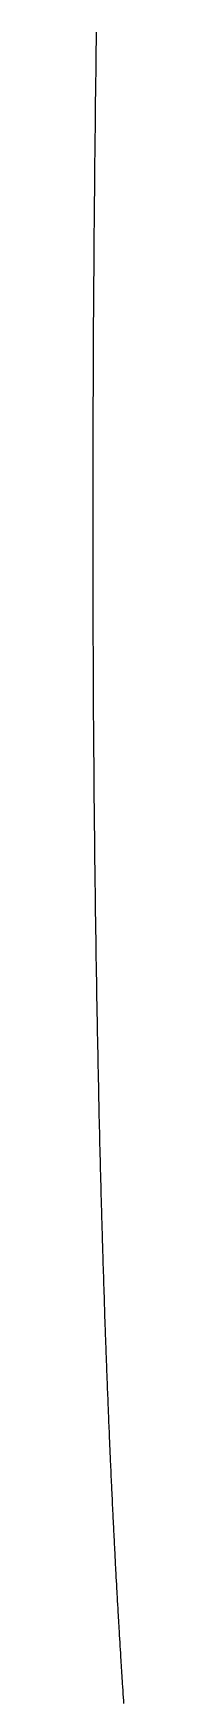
# Model space of a CAD drawing. Header units: millimetres. Extents: x 88 to 97873, y 32 to 55088.
# Drawn here: x 47980.07 to 47980.3, y 5170.74 to 5183.41 of the extents above; entities that cross this region are included whole.
import ezdxf

# ---------------------------------------------------------------- set-up
doc = ezdxf.new("R2010")
doc.units = ezdxf.units.MM
doc.header["$LTSCALE"] = 0.3

msp = doc.modelspace()

# ---------------------------------------------------------------- linework, layer by layer
for p, q in [((47980.092, 5183.311), (47980.093, 5183.329)), ((47980.093, 5183.385), (47980.094, 5183.403)), ((47980.093, 5183.366), (47980.093, 5183.385)), ((47980.093, 5183.348), (47980.093, 5183.366)), ((47980.093, 5183.329), (47980.093, 5183.348)), ((47980.094, 5183.403), (47980.094, 5183.422)), ((47980.091, 5183.237), (47980.092, 5183.255)), ((47980.091, 5183.218), (47980.091, 5183.237)), ((47980.091, 5183.2), (47980.091, 5183.218)), ((47980.091, 5183.181), (47980.091, 5183.2)), ((47980.092, 5183.292), (47980.092, 5183.311)), ((47980.092, 5183.274), (47980.092, 5183.292)), ((47980.092, 5183.255), (47980.092, 5183.274)), ((47980.089, 5183.07), (47980.09, 5183.089)), ((47980.089, 5183.052), (47980.089, 5183.07)), ((47980.09, 5183.163), (47980.091, 5183.181)), ((47980.09, 5183.144), (47980.09, 5183.163)), ((47980.09, 5183.126), (47980.09, 5183.144)), ((47980.09, 5183.107), (47980.09, 5183.126)), ((47980.09, 5183.089), (47980.09, 5183.107)), ((47980.087, 5182.923), (47980.088, 5182.941)), ((47980.088, 5182.997), (47980.089, 5183.015)), ((47980.088, 5182.978), (47980.088, 5182.997)), ((47980.088, 5182.96), (47980.088, 5182.978)), ((47980.088, 5182.941), (47980.088, 5182.96)), ((47980.089, 5183.034), (47980.089, 5183.052)), ((47980.089, 5183.015), (47980.089, 5183.034)), ((47980.086, 5182.83), (47980.087, 5182.849)), ((47980.086, 5182.812), (47980.086, 5182.83)), ((47980.086, 5182.793), (47980.086, 5182.812)), ((47980.087, 5182.904), (47980.087, 5182.923)), ((47980.087, 5182.886), (47980.087, 5182.904)), ((47980.087, 5182.867), (47980.087, 5182.886)), ((47980.087, 5182.849), (47980.087, 5182.867)), ((47980.085, 5182.738), (47980.086, 5182.757)), ((47980.085, 5182.72), (47980.085, 5182.738)), ((47980.085, 5182.701), (47980.085, 5182.72)), ((47980.085, 5182.683), (47980.085, 5182.701)), ((47980.085, 5182.664), (47980.085, 5182.683)), ((47980.086, 5182.775), (47980.086, 5182.793)), ((47980.086, 5182.757), (47980.086, 5182.775)), ((47980.083, 5182.554), (47980.084, 5182.572)), ((47980.084, 5182.646), (47980.085, 5182.664)), ((47980.084, 5182.627), (47980.084, 5182.646)), ((47980.084, 5182.609), (47980.084, 5182.627)), ((47980.084, 5182.59), (47980.084, 5182.609)), ((47980.084, 5182.572), (47980.084, 5182.59)), ((47980.082, 5182.461), (47980.083, 5182.48)), ((47980.082, 5182.443), (47980.082, 5182.461)), ((47980.082, 5182.424), (47980.082, 5182.443)), ((47980.083, 5182.535), (47980.083, 5182.554)), ((47980.083, 5182.517), (47980.083, 5182.535)), ((47980.083, 5182.498), (47980.083, 5182.517)), ((47980.083, 5182.48), (47980.083, 5182.498)), ((47980.081, 5182.369), (47980.082, 5182.388)), ((47980.081, 5182.351), (47980.081, 5182.369)), ((47980.081, 5182.332), (47980.081, 5182.351)), ((47980.081, 5182.314), (47980.081, 5182.332)), ((47980.081, 5182.295), (47980.081, 5182.314)), ((47980.082, 5182.406), (47980.082, 5182.424)), ((47980.082, 5182.388), (47980.082, 5182.406)), ((47980.079, 5182.167), (47980.08, 5182.185)), ((47980.08, 5182.259), (47980.081, 5182.277)), ((47980.08, 5182.24), (47980.08, 5182.259)), ((47980.08, 5182.222), (47980.08, 5182.24)), ((47980.08, 5182.203), (47980.08, 5182.222)), ((47980.08, 5182.185), (47980.08, 5182.203)), ((47980.081, 5182.277), (47980.081, 5182.295)), ((47980.078, 5182.056), (47980.079, 5182.074)), ((47980.078, 5182.038), (47980.078, 5182.056)), ((47980.079, 5182.148), (47980.079, 5182.167)), ((47980.079, 5182.13), (47980.079, 5182.148)), ((47980.079, 5182.111), (47980.079, 5182.13)), ((47980.079, 5182.093), (47980.079, 5182.111)), ((47980.079, 5182.074), (47980.079, 5182.093)), ((47980.077, 5181.927), (47980.078, 5181.946)), ((47980.077, 5181.909), (47980.077, 5181.927)), ((47980.078, 5182.019), (47980.078, 5182.038)), ((47980.078, 5182.001), (47980.078, 5182.019)), ((47980.078, 5181.982), (47980.078, 5182.001)), ((47980.078, 5181.964), (47980.078, 5181.982)), ((47980.078, 5181.946), (47980.078, 5181.964)), ((47980.076, 5181.817), (47980.077, 5181.835)), ((47980.076, 5181.799), (47980.076, 5181.817)), ((47980.076, 5181.78), (47980.076, 5181.799)), ((47980.077, 5181.89), (47980.077, 5181.909)), ((47980.077, 5181.872), (47980.077, 5181.89)), ((47980.077, 5181.854), (47980.077, 5181.872)), ((47980.077, 5181.835), (47980.077, 5181.854)), ((47980.075, 5181.688), (47980.076, 5181.707)), ((47980.075, 5181.67), (47980.075, 5181.688)), ((47980.075, 5181.652), (47980.075, 5181.67)), ((47980.076, 5181.762), (47980.076, 5181.78)), ((47980.076, 5181.743), (47980.076, 5181.762)), ((47980.076, 5181.725), (47980.076, 5181.743)), ((47980.076, 5181.707), (47980.076, 5181.725)), ((47980.074, 5181.56), (47980.075, 5181.578)), ((47980.074, 5181.542), (47980.074, 5181.56)), ((47980.074, 5181.523), (47980.074, 5181.542)), ((47980.075, 5181.633), (47980.075, 5181.652)), ((47980.075, 5181.615), (47980.075, 5181.633)), ((47980.075, 5181.597), (47980.075, 5181.615)), ((47980.075, 5181.578), (47980.075, 5181.597)), ((47980.073, 5181.413), (47980.074, 5181.431)), ((47980.074, 5181.505), (47980.074, 5181.523)), ((47980.074, 5181.486), (47980.074, 5181.505)), ((47980.074, 5181.468), (47980.074, 5181.486)), ((47980.074, 5181.45), (47980.074, 5181.468)), ((47980.074, 5181.431), (47980.074, 5181.45)), ((47980.073, 5181.395), (47980.073, 5181.413)), ((47980.073, 5181.376), (47980.073, 5181.395)), ((47980.073, 5181.358), (47980.073, 5181.376)), ((47980.073, 5181.34), (47980.073, 5181.358)), ((47980.073, 5181.322), (47980.073, 5181.34)), ((47980.073, 5181.303), (47980.073, 5181.322)), ((47980.073, 5181.285), (47980.073, 5181.303)), ((47980.072, 5181.248), (47980.073, 5181.267)), ((47980.072, 5181.23), (47980.072, 5181.248)), ((47980.072, 5181.212), (47980.072, 5181.23)), ((47980.072, 5181.193), (47980.072, 5181.212)), ((47980.072, 5181.175), (47980.072, 5181.193)), ((47980.072, 5181.157), (47980.072, 5181.175)), ((47980.073, 5181.267), (47980.073, 5181.285)), ((47980.071, 5181.065), (47980.072, 5181.084)), ((47980.071, 5181.047), (47980.071, 5181.065)), ((47980.071, 5181.029), (47980.071, 5181.047)), ((47980.072, 5181.138), (47980.072, 5181.157)), ((47980.072, 5181.12), (47980.072, 5181.138)), ((47980.072, 5181.102), (47980.072, 5181.12)), ((47980.072, 5181.084), (47980.072, 5181.102)), ((47980.071, 5181.011), (47980.071, 5181.029)), ((47980.071, 5180.992), (47980.071, 5181.011)), ((47980.071, 5180.974), (47980.071, 5180.992)), ((47980.071, 5180.956), (47980.071, 5180.974)), ((47980.071, 5180.937), (47980.071, 5180.956)), ((47980.071, 5180.919), (47980.071, 5180.937)), ((47980.071, 5180.901), (47980.071, 5180.919)), ((47980.07, 5180.883), (47980.071, 5180.901)), ((47980.07, 5180.864), (47980.07, 5180.883)), ((47980.07, 5180.846), (47980.07, 5180.864)), ((47980.07, 5180.828), (47980.07, 5180.846)), ((47980.07, 5180.81), (47980.07, 5180.828)), ((47980.07, 5180.791), (47980.07, 5180.81)), ((47980.07, 5180.773), (47980.07, 5180.791)), ((47980.07, 5180.755), (47980.07, 5180.773)), ((47980.07, 5180.737), (47980.07, 5180.755)), ((47980.07, 5180.719), (47980.07, 5180.737)), ((47980.07, 5180.7), (47980.07, 5180.719)), ((47980.07, 5180.682), (47980.07, 5180.7)), ((47980.07, 5180.664), (47980.07, 5180.682)), ((47980.069, 5180.646), (47980.07, 5180.664)), ((47980.069, 5180.627), (47980.069, 5180.646)), ((47980.069, 5180.609), (47980.069, 5180.627)), ((47980.069, 5180.591), (47980.069, 5180.609)), ((47980.069, 5180.573), (47980.069, 5180.591)), ((47980.069, 5180.555), (47980.069, 5180.573)), ((47980.069, 5180.536), (47980.069, 5180.555)), ((47980.069, 5180.518), (47980.069, 5180.536)), ((47980.069, 5180.5), (47980.069, 5180.518)), ((47980.069, 5180.482), (47980.069, 5180.5)), ((47980.069, 5180.464), (47980.069, 5180.482)), ((47980.069, 5180.446), (47980.069, 5180.464)), ((47980.069, 5180.427), (47980.069, 5180.446)), ((47980.069, 5180.409), (47980.069, 5180.427)), ((47980.069, 5180.391), (47980.069, 5180.409)), ((47980.068, 5180.318), (47980.069, 5180.337)), ((47980.068, 5180.3), (47980.068, 5180.318)), ((47980.068, 5180.282), (47980.068, 5180.3)), ((47980.068, 5180.264), (47980.068, 5180.282)), ((47980.069, 5180.373), (47980.069, 5180.391)), ((47980.069, 5180.355), (47980.069, 5180.373)), ((47980.069, 5180.337), (47980.069, 5180.355)), ((47980.068, 5180.246), (47980.068, 5180.264)), ((47980.068, 5180.228), (47980.068, 5180.246)), ((47980.068, 5180.21), (47980.068, 5180.228)), ((47980.068, 5180.191), (47980.068, 5180.21)), ((47980.068, 5180.173), (47980.068, 5180.191)), ((47980.068, 5180.155), (47980.068, 5180.173)), ((47980.068, 5180.137), (47980.068, 5180.155)), ((47980.068, 5180.119), (47980.068, 5180.137)), ((47980.068, 5180.101), (47980.068, 5180.119)), ((47980.068, 5180.083), (47980.068, 5180.101)), ((47980.068, 5180.065), (47980.068, 5180.083)), ((47980.068, 5180.047), (47980.068, 5180.065)), ((47980.068, 5180.028), (47980.068, 5180.047)), ((47980.068, 5180.01), (47980.068, 5180.028)), ((47980.068, 5179.992), (47980.068, 5180.01)), ((47980.068, 5179.974), (47980.068, 5179.992)), ((47980.068, 5179.956), (47980.068, 5179.974)), ((47980.068, 5179.938), (47980.068, 5179.956)), ((47980.068, 5179.92), (47980.068, 5179.938)), ((47980.068, 5179.902), (47980.068, 5179.92)), ((47980.068, 5179.884), (47980.068, 5179.902)), ((47980.068, 5179.866), (47980.068, 5179.884)), ((47980.068, 5179.848), (47980.068, 5179.866)), ((47980.068, 5179.83), (47980.068, 5179.848)), ((47980.068, 5179.812), (47980.068, 5179.83)), ((47980.068, 5179.794), (47980.068, 5179.812)), ((47980.068, 5179.776), (47980.068, 5179.794)), ((47980.068, 5179.758), (47980.068, 5179.776)), ((47980.068, 5179.74), (47980.068, 5179.758)), ((47980.068, 5179.722), (47980.068, 5179.74)), ((47980.068, 5179.703), (47980.068, 5179.722)), ((47980.068, 5179.685), (47980.068, 5179.703)), ((47980.068, 5179.667), (47980.068, 5179.685)), ((47980.068, 5179.649), (47980.068, 5179.667)), ((47980.068, 5179.631), (47980.068, 5179.649)), ((47980.068, 5179.613), (47980.068, 5179.631)), ((47980.068, 5179.595), (47980.068, 5179.613)), ((47980.068, 5179.577), (47980.068, 5179.595)), ((47980.068, 5179.559), (47980.068, 5179.577)), ((47980.068, 5179.542), (47980.068, 5179.559)), ((47980.068, 5179.524), (47980.068, 5179.542)), ((47980.068, 5179.506), (47980.068, 5179.524)), ((47980.068, 5179.488), (47980.068, 5179.506)), ((47980.068, 5179.47), (47980.068, 5179.488)), ((47980.068, 5179.452), (47980.068, 5179.47)), ((47980.068, 5179.434), (47980.068, 5179.452)), ((47980.068, 5179.416), (47980.068, 5179.434)), ((47980.068, 5179.398), (47980.068, 5179.416)), ((47980.068, 5179.38), (47980.068, 5179.398)), ((47980.068, 5179.362), (47980.068, 5179.38)), ((47980.068, 5179.344), (47980.068, 5179.362)), ((47980.068, 5179.326), (47980.068, 5179.344)), ((47980.068, 5179.308), (47980.068, 5179.326)), ((47980.068, 5179.29), (47980.068, 5179.308)), ((47980.068, 5179.272), (47980.068, 5179.29)), ((47980.068, 5179.254), (47980.068, 5179.272)), ((47980.068, 5179.236), (47980.068, 5179.254)), ((47980.068, 5179.219), (47980.068, 5179.236)), ((47980.068, 5179.201), (47980.068, 5179.219)), ((47980.068, 5179.183), (47980.068, 5179.201)), ((47980.068, 5179.165), (47980.068, 5179.183)), ((47980.068, 5179.147), (47980.068, 5179.165)), ((47980.068, 5179.129), (47980.068, 5179.147)), ((47980.068, 5179.111), (47980.068, 5179.129)), ((47980.068, 5179.093), (47980.068, 5179.111)), ((47980.069, 5179.076), (47980.068, 5179.093)), ((47980.069, 5179.058), (47980.069, 5179.076)), ((47980.069, 5179.04), (47980.069, 5179.058)), ((47980.069, 5179.022), (47980.069, 5179.04)), ((47980.069, 5179.004), (47980.069, 5179.022)), ((47980.069, 5178.986), (47980.069, 5179.004)), ((47980.069, 5178.968), (47980.069, 5178.986)), ((47980.069, 5178.951), (47980.069, 5178.968)), ((47980.069, 5178.933), (47980.069, 5178.951)), ((47980.069, 5178.915), (47980.069, 5178.933)), ((47980.069, 5178.897), (47980.069, 5178.915)), ((47980.069, 5178.879), (47980.069, 5178.897)), ((47980.069, 5178.862), (47980.069, 5178.879)), ((47980.069, 5178.844), (47980.069, 5178.862)), ((47980.069, 5178.826), (47980.069, 5178.844)), ((47980.069, 5178.808), (47980.069, 5178.826)), ((47980.069, 5178.79), (47980.069, 5178.808)), ((47980.069, 5178.773), (47980.069, 5178.79)), ((47980.07, 5178.755), (47980.069, 5178.773)), ((47980.07, 5178.737), (47980.07, 5178.755)), ((47980.07, 5178.719), (47980.07, 5178.737)), ((47980.07, 5178.702), (47980.07, 5178.719)), ((47980.07, 5178.684), (47980.07, 5178.702)), ((47980.07, 5178.666), (47980.07, 5178.684)), ((47980.07, 5178.648), (47980.07, 5178.666)), ((47980.07, 5178.631), (47980.07, 5178.648)), ((47980.07, 5178.613), (47980.07, 5178.631)), ((47980.07, 5178.595), (47980.07, 5178.613)), ((47980.07, 5178.577), (47980.07, 5178.595)), ((47980.07, 5178.56), (47980.07, 5178.577)), ((47980.071, 5178.542), (47980.07, 5178.56)), ((47980.071, 5178.524), (47980.071, 5178.542)), ((47980.071, 5178.507), (47980.071, 5178.524)), ((47980.071, 5178.489), (47980.071, 5178.507)), ((47980.071, 5178.471), (47980.071, 5178.489)), ((47980.071, 5178.453), (47980.071, 5178.471)), ((47980.071, 5178.436), (47980.071, 5178.453)), ((47980.071, 5178.418), (47980.071, 5178.436)), ((47980.071, 5178.4), (47980.071, 5178.418)), ((47980.071, 5178.383), (47980.071, 5178.4)), ((47980.071, 5178.365), (47980.071, 5178.383)), ((47980.072, 5178.347), (47980.071, 5178.365)), ((47980.072, 5178.33), (47980.072, 5178.347)), ((47980.072, 5178.312), (47980.072, 5178.33)), ((47980.072, 5178.295), (47980.072, 5178.312)), ((47980.072, 5178.277), (47980.072, 5178.295)), ((47980.072, 5178.259), (47980.072, 5178.277)), ((47980.072, 5178.242), (47980.072, 5178.259)), ((47980.072, 5178.224), (47980.072, 5178.242)), ((47980.072, 5178.206), (47980.072, 5178.224)), ((47980.073, 5178.189), (47980.072, 5178.206)), ((47980.073, 5178.171), (47980.073, 5178.189)), ((47980.073, 5178.154), (47980.073, 5178.171)), ((47980.073, 5178.136), (47980.073, 5178.154)), ((47980.073, 5178.119), (47980.073, 5178.136)), ((47980.073, 5178.101), (47980.073, 5178.119)), ((47980.073, 5178.083), (47980.073, 5178.101)), ((47980.073, 5178.066), (47980.073, 5178.083)), ((47980.073, 5178.048), (47980.073, 5178.066)), ((47980.074, 5178.031), (47980.073, 5178.048)), ((47980.074, 5178.013), (47980.074, 5178.031)), ((47980.074, 5177.996), (47980.074, 5178.013)), ((47980.074, 5177.978), (47980.074, 5177.996)), ((47980.074, 5177.961), (47980.074, 5177.978)), ((47980.074, 5177.943), (47980.074, 5177.961)), ((47980.074, 5177.926), (47980.074, 5177.943)), ((47980.075, 5177.908), (47980.074, 5177.926)), ((47980.075, 5177.891), (47980.075, 5177.908)), ((47980.075, 5177.873), (47980.075, 5177.891)), ((47980.075, 5177.856), (47980.075, 5177.873)), ((47980.075, 5177.838), (47980.075, 5177.856)), ((47980.075, 5177.821), (47980.075, 5177.838)), ((47980.075, 5177.803), (47980.075, 5177.821)), ((47980.076, 5177.786), (47980.075, 5177.803)), ((47980.076, 5177.768), (47980.076, 5177.786)), ((47980.076, 5177.751), (47980.076, 5177.768)), ((47980.076, 5177.733), (47980.076, 5177.751)), ((47980.076, 5177.716), (47980.076, 5177.733)), ((47980.076, 5177.699), (47980.076, 5177.716)), ((47980.076, 5177.681), (47980.076, 5177.699)), ((47980.077, 5177.664), (47980.076, 5177.681)), ((47980.077, 5177.646), (47980.077, 5177.664)), ((47980.077, 5177.629), (47980.077, 5177.646)), ((47980.077, 5177.611), (47980.077, 5177.629)), ((47980.077, 5177.594), (47980.077, 5177.611)), ((47980.077, 5177.577), (47980.077, 5177.594)), ((47980.078, 5177.559), (47980.077, 5177.577)), ((47980.078, 5177.542), (47980.078, 5177.559)), ((47980.078, 5177.525), (47980.078, 5177.542)), ((47980.078, 5177.507), (47980.078, 5177.525)), ((47980.078, 5177.49), (47980.078, 5177.507)), ((47980.078, 5177.472), (47980.078, 5177.49)), ((47980.079, 5177.455), (47980.078, 5177.472)), ((47980.079, 5177.438), (47980.079, 5177.455)), ((47980.079, 5177.42), (47980.079, 5177.438)), ((47980.079, 5177.403), (47980.079, 5177.42)), ((47980.079, 5177.386), (47980.079, 5177.403)), ((47980.079, 5177.369), (47980.079, 5177.386)), ((47980.08, 5177.351), (47980.079, 5177.369)), ((47980.08, 5177.334), (47980.08, 5177.351)), ((47980.08, 5177.317), (47980.08, 5177.334)), ((47980.08, 5177.299), (47980.08, 5177.317)), ((47980.08, 5177.282), (47980.08, 5177.299)), ((47980.081, 5177.265), (47980.08, 5177.282)), ((47980.081, 5177.248), (47980.081, 5177.265)), ((47980.081, 5177.23), (47980.081, 5177.248)), ((47980.081, 5177.213), (47980.081, 5177.23)), ((47980.081, 5177.196), (47980.081, 5177.213)), ((47980.082, 5177.179), (47980.081, 5177.196)), ((47980.082, 5177.161), (47980.082, 5177.179)), ((47980.082, 5177.144), (47980.082, 5177.161)), ((47980.082, 5177.127), (47980.082, 5177.144)), ((47980.082, 5177.11), (47980.082, 5177.127)), ((47980.083, 5177.092), (47980.082, 5177.11)), ((47980.083, 5177.075), (47980.083, 5177.092)), ((47980.083, 5177.058), (47980.083, 5177.075)), ((47980.083, 5177.041), (47980.083, 5177.058)), ((47980.083, 5177.024), (47980.083, 5177.041)), ((47980.084, 5177.007), (47980.083, 5177.024)), ((47980.084, 5176.989), (47980.084, 5177.007)), ((47980.084, 5176.972), (47980.084, 5176.989)), ((47980.084, 5176.955), (47980.084, 5176.972)), ((47980.084, 5176.938), (47980.084, 5176.955)), ((47980.085, 5176.921), (47980.084, 5176.938)), ((47980.085, 5176.904), (47980.085, 5176.921)), ((47980.085, 5176.887), (47980.085, 5176.904)), ((47980.085, 5176.869), (47980.085, 5176.887)), ((47980.086, 5176.852), (47980.085, 5176.869)), ((47980.086, 5176.835), (47980.086, 5176.852)), ((47980.086, 5176.818), (47980.086, 5176.835)), ((47980.086, 5176.801), (47980.086, 5176.818)), ((47980.086, 5176.784), (47980.086, 5176.801)), ((47980.087, 5176.767), (47980.086, 5176.784)), ((47980.087, 5176.75), (47980.087, 5176.767)), ((47980.087, 5176.733), (47980.087, 5176.75)), ((47980.087, 5176.716), (47980.087, 5176.733)), ((47980.088, 5176.699), (47980.087, 5176.716)), ((47980.088, 5176.682), (47980.088, 5176.699)), ((47980.088, 5176.665), (47980.088, 5176.682)), ((47980.088, 5176.648), (47980.088, 5176.665)), ((47980.089, 5176.631), (47980.088, 5176.648)), ((47980.089, 5176.614), (47980.089, 5176.631)), ((47980.089, 5176.597), (47980.089, 5176.614)), ((47980.089, 5176.58), (47980.089, 5176.597)), ((47980.09, 5176.563), (47980.089, 5176.58)), ((47980.09, 5176.546), (47980.09, 5176.563)), ((47980.09, 5176.529), (47980.09, 5176.546)), ((47980.09, 5176.512), (47980.09, 5176.529)), ((47980.091, 5176.495), (47980.09, 5176.512)), ((47980.091, 5176.478), (47980.091, 5176.495)), ((47980.091, 5176.461), (47980.091, 5176.478)), ((47980.091, 5176.444), (47980.091, 5176.461)), ((47980.092, 5176.427), (47980.091, 5176.444)), ((47980.092, 5176.41), (47980.092, 5176.427)), ((47980.092, 5176.393), (47980.092, 5176.41)), ((47980.092, 5176.376), (47980.092, 5176.393)), ((47980.093, 5176.36), (47980.092, 5176.376)), ((47980.093, 5176.343), (47980.093, 5176.36)), ((47980.093, 5176.326), (47980.093, 5176.343)), ((47980.093, 5176.309), (47980.093, 5176.326)), ((47980.094, 5176.292), (47980.093, 5176.309)), ((47980.094, 5176.275), (47980.094, 5176.292)), ((47980.094, 5176.258), (47980.094, 5176.275)), ((47980.095, 5176.242), (47980.094, 5176.258)), ((47980.095, 5176.225), (47980.095, 5176.242)), ((47980.095, 5176.208), (47980.095, 5176.225)), ((47980.095, 5176.191), (47980.095, 5176.208)), ((47980.096, 5176.174), (47980.095, 5176.191)), ((47980.096, 5176.158), (47980.096, 5176.174)), ((47980.096, 5176.141), (47980.096, 5176.158)), ((47980.097, 5176.124), (47980.096, 5176.141)), ((47980.097, 5176.107), (47980.097, 5176.124)), ((47980.097, 5176.09), (47980.097, 5176.107)), ((47980.097, 5176.074), (47980.097, 5176.09)), ((47980.098, 5176.057), (47980.097, 5176.074)), ((47980.098, 5176.04), (47980.098, 5176.057)), ((47980.098, 5176.024), (47980.098, 5176.04)), ((47980.099, 5176.007), (47980.098, 5176.024)), ((47980.099, 5175.99), (47980.099, 5176.007)), ((47980.099, 5175.973), (47980.099, 5175.99)), ((47980.099, 5175.957), (47980.099, 5175.973)), ((47980.1, 5175.94), (47980.099, 5175.957)), ((47980.1, 5175.923), (47980.1, 5175.94)), ((47980.1, 5175.907), (47980.1, 5175.923)), ((47980.101, 5175.89), (47980.1, 5175.907)), ((47980.101, 5175.873), (47980.101, 5175.89)), ((47980.101, 5175.857), (47980.101, 5175.873)), ((47980.102, 5175.84), (47980.101, 5175.857)), ((47980.102, 5175.823), (47980.102, 5175.84)), ((47980.102, 5175.807), (47980.102, 5175.823)), ((47980.103, 5175.79), (47980.102, 5175.807)), ((47980.103, 5175.774), (47980.103, 5175.79)), ((47980.103, 5175.757), (47980.103, 5175.774)), ((47980.104, 5175.74), (47980.103, 5175.757)), ((47980.104, 5175.724), (47980.104, 5175.74)), ((47980.104, 5175.707), (47980.104, 5175.724)), ((47980.105, 5175.691), (47980.104, 5175.707)), ((47980.105, 5175.674), (47980.105, 5175.691)), ((47980.105, 5175.658), (47980.105, 5175.674)), ((47980.105, 5175.641), (47980.105, 5175.658)), ((47980.106, 5175.624), (47980.105, 5175.641)), ((47980.106, 5175.608), (47980.106, 5175.624)), ((47980.106, 5175.591), (47980.106, 5175.608)), ((47980.107, 5175.575), (47980.106, 5175.591)), ((47980.107, 5175.558), (47980.107, 5175.575)), ((47980.108, 5175.542), (47980.107, 5175.558)), ((47980.108, 5175.525), (47980.108, 5175.542)), ((47980.108, 5175.509), (47980.108, 5175.525)), ((47980.109, 5175.493), (47980.108, 5175.509)), ((47980.109, 5175.476), (47980.109, 5175.493)), ((47980.109, 5175.46), (47980.109, 5175.476)), ((47980.11, 5175.443), (47980.109, 5175.46)), ((47980.11, 5175.427), (47980.11, 5175.443)), ((47980.11, 5175.41), (47980.11, 5175.427)), ((47980.111, 5175.394), (47980.11, 5175.41)), ((47980.111, 5175.378), (47980.111, 5175.394)), ((47980.111, 5175.361), (47980.111, 5175.378)), ((47980.112, 5175.345), (47980.111, 5175.361)), ((47980.112, 5175.328), (47980.112, 5175.345)), ((47980.112, 5175.312), (47980.112, 5175.328)), ((47980.113, 5175.296), (47980.112, 5175.312)), ((47980.113, 5175.279), (47980.113, 5175.296)), ((47980.114, 5175.263), (47980.113, 5175.279)), ((47980.114, 5175.247), (47980.114, 5175.263)), ((47980.114, 5175.23), (47980.114, 5175.247)), ((47980.115, 5175.214), (47980.114, 5175.23)), ((47980.115, 5175.198), (47980.115, 5175.214)), ((47980.115, 5175.181), (47980.115, 5175.198)), ((47980.116, 5175.165), (47980.115, 5175.181)), ((47980.116, 5175.149), (47980.116, 5175.165)), ((47980.116, 5175.133), (47980.116, 5175.149)), ((47980.117, 5175.116), (47980.116, 5175.133)), ((47980.117, 5175.1), (47980.117, 5175.116)), ((47980.118, 5175.084), (47980.117, 5175.1)), ((47980.118, 5175.068), (47980.118, 5175.084)), ((47980.118, 5175.051), (47980.118, 5175.068)), ((47980.119, 5175.035), (47980.118, 5175.051)), ((47980.119, 5175.019), (47980.119, 5175.035)), ((47980.12, 5175.003), (47980.119, 5175.019)), ((47980.12, 5174.987), (47980.12, 5175.003)), ((47980.12, 5174.97), (47980.12, 5174.987)), ((47980.121, 5174.954), (47980.12, 5174.97)), ((47980.121, 5174.938), (47980.121, 5174.954)), ((47980.122, 5174.922), (47980.121, 5174.938)), ((47980.122, 5174.906), (47980.122, 5174.922)), ((47980.122, 5174.89), (47980.122, 5174.906)), ((47980.123, 5174.874), (47980.122, 5174.89)), ((47980.123, 5174.857), (47980.123, 5174.874)), ((47980.124, 5174.841), (47980.123, 5174.857)), ((47980.124, 5174.825), (47980.124, 5174.841)), ((47980.124, 5174.809), (47980.124, 5174.825)), ((47980.125, 5174.793), (47980.124, 5174.809)), ((47980.125, 5174.777), (47980.125, 5174.793)), ((47980.126, 5174.761), (47980.125, 5174.777)), ((47980.126, 5174.745), (47980.126, 5174.761)), ((47980.126, 5174.729), (47980.126, 5174.745)), ((47980.127, 5174.713), (47980.126, 5174.729)), ((47980.127, 5174.697), (47980.127, 5174.713)), ((47980.128, 5174.681), (47980.127, 5174.697)), ((47980.128, 5174.665), (47980.128, 5174.681)), ((47980.129, 5174.649), (47980.128, 5174.665)), ((47980.129, 5174.633), (47980.129, 5174.649)), ((47980.129, 5174.617), (47980.129, 5174.633)), ((47980.13, 5174.601), (47980.129, 5174.617)), ((47980.13, 5174.585), (47980.13, 5174.601)), ((47980.131, 5174.569), (47980.13, 5174.585)), ((47980.131, 5174.553), (47980.131, 5174.569)), ((47980.132, 5174.537), (47980.131, 5174.553)), ((47980.132, 5174.521), (47980.132, 5174.537)), ((47980.132, 5174.505), (47980.132, 5174.521)), ((47980.133, 5174.49), (47980.132, 5174.505)), ((47980.133, 5174.474), (47980.133, 5174.49)), ((47980.134, 5174.458), (47980.133, 5174.474)), ((47980.134, 5174.442), (47980.134, 5174.458)), ((47980.135, 5174.426), (47980.134, 5174.442)), ((47980.135, 5174.41), (47980.135, 5174.426)), ((47980.136, 5174.394), (47980.135, 5174.41)), ((47980.136, 5174.379), (47980.136, 5174.394)), ((47980.136, 5174.363), (47980.136, 5174.379)), ((47980.137, 5174.347), (47980.136, 5174.363)), ((47980.137, 5174.331), (47980.137, 5174.347)), ((47980.138, 5174.315), (47980.137, 5174.331)), ((47980.138, 5174.3), (47980.138, 5174.315)), ((47980.139, 5174.284), (47980.138, 5174.3)), ((47980.139, 5174.268), (47980.139, 5174.284)), ((47980.14, 5174.252), (47980.139, 5174.268)), ((47980.14, 5174.237), (47980.14, 5174.252)), ((47980.141, 5174.221), (47980.14, 5174.237)), ((47980.141, 5174.205), (47980.141, 5174.221)), ((47980.141, 5174.19), (47980.141, 5174.205)), ((47980.142, 5174.174), (47980.141, 5174.19)), ((47980.142, 5174.158), (47980.142, 5174.174)), ((47980.143, 5174.142), (47980.142, 5174.158)), ((47980.143, 5174.127), (47980.143, 5174.142)), ((47980.144, 5174.111), (47980.143, 5174.127)), ((47980.144, 5174.096), (47980.144, 5174.111)), ((47980.145, 5174.08), (47980.144, 5174.096)), ((47980.145, 5174.064), (47980.145, 5174.08)), ((47980.146, 5174.049), (47980.145, 5174.064)), ((47980.146, 5174.033), (47980.146, 5174.049)), ((47980.147, 5174.018), (47980.146, 5174.033)), ((47980.147, 5174.002), (47980.147, 5174.018)), ((47980.148, 5173.986), (47980.147, 5174.002)), ((47980.148, 5173.971), (47980.148, 5173.986)), ((47980.149, 5173.955), (47980.148, 5173.971)), ((47980.149, 5173.94), (47980.149, 5173.955)), ((47980.15, 5173.924), (47980.149, 5173.94)), ((47980.15, 5173.909), (47980.15, 5173.924)), ((47980.151, 5173.893), (47980.15, 5173.909)), ((47980.151, 5173.878), (47980.151, 5173.893)), ((47980.152, 5173.862), (47980.151, 5173.878)), ((47980.152, 5173.847), (47980.152, 5173.862)), ((47980.153, 5173.831), (47980.152, 5173.847)), ((47980.153, 5173.816), (47980.153, 5173.831)), ((47980.154, 5173.8), (47980.153, 5173.816)), ((47980.154, 5173.785), (47980.154, 5173.8)), ((47980.155, 5173.77), (47980.154, 5173.785)), ((47980.155, 5173.754), (47980.155, 5173.77)), ((47980.156, 5173.739), (47980.155, 5173.754)), ((47980.156, 5173.723), (47980.156, 5173.739)), ((47980.157, 5173.708), (47980.156, 5173.723)), ((47980.157, 5173.693), (47980.157, 5173.708)), ((47980.158, 5173.677), (47980.157, 5173.693)), ((47980.158, 5173.662), (47980.158, 5173.677)), ((47980.159, 5173.647), (47980.158, 5173.662)), ((47980.159, 5173.631), (47980.159, 5173.647)), ((47980.16, 5173.616), (47980.159, 5173.631)), ((47980.16, 5173.601), (47980.16, 5173.616)), ((47980.161, 5173.585), (47980.16, 5173.601)), ((47980.162, 5173.57), (47980.161, 5173.585)), ((47980.162, 5173.555), (47980.162, 5173.57)), ((47980.163, 5173.54), (47980.162, 5173.555)), ((47980.163, 5173.524), (47980.163, 5173.54)), ((47980.164, 5173.509), (47980.163, 5173.524)), ((47980.164, 5173.494), (47980.164, 5173.509)), ((47980.165, 5173.479), (47980.164, 5173.494)), ((47980.165, 5173.463), (47980.165, 5173.479)), ((47980.166, 5173.448), (47980.165, 5173.463)), ((47980.166, 5173.433), (47980.166, 5173.448)), ((47980.167, 5173.418), (47980.166, 5173.433)), ((47980.168, 5173.403), (47980.167, 5173.418)), ((47980.168, 5173.388), (47980.168, 5173.403)), ((47980.169, 5173.372), (47980.168, 5173.388)), ((47980.169, 5173.357), (47980.169, 5173.372)), ((47980.17, 5173.342), (47980.169, 5173.357)), ((47980.17, 5173.327), (47980.17, 5173.342)), ((47980.171, 5173.312), (47980.17, 5173.327)), ((47980.171, 5173.297), (47980.171, 5173.312)), ((47980.172, 5173.282), (47980.171, 5173.297)), ((47980.173, 5173.267), (47980.172, 5173.282)), ((47980.173, 5173.252), (47980.173, 5173.267)), ((47980.174, 5173.237), (47980.173, 5173.252)), ((47980.174, 5173.222), (47980.174, 5173.237)), ((47980.175, 5173.207), (47980.174, 5173.222)), ((47980.175, 5173.192), (47980.175, 5173.207)), ((47980.176, 5173.177), (47980.175, 5173.192)), ((47980.177, 5173.162), (47980.176, 5173.177)), ((47980.177, 5173.147), (47980.177, 5173.162)), ((47980.178, 5173.132), (47980.177, 5173.147)), ((47980.178, 5173.117), (47980.178, 5173.132)), ((47980.179, 5173.102), (47980.178, 5173.117)), ((47980.179, 5173.087), (47980.179, 5173.102)), ((47980.18, 5173.072), (47980.179, 5173.087)), ((47980.181, 5173.057), (47980.18, 5173.072)), ((47980.181, 5173.042), (47980.181, 5173.057)), ((47980.182, 5173.027), (47980.181, 5173.042)), ((47980.182, 5173.012), (47980.182, 5173.027)), ((47980.183, 5172.998), (47980.182, 5173.012)), ((47980.184, 5172.983), (47980.183, 5172.998)), ((47980.184, 5172.968), (47980.184, 5172.983)), ((47980.185, 5172.953), (47980.184, 5172.968)), ((47980.185, 5172.938), (47980.185, 5172.953)), ((47980.186, 5172.923), (47980.185, 5172.938)), ((47980.187, 5172.909), (47980.186, 5172.923)), ((47980.187, 5172.894), (47980.187, 5172.909)), ((47980.188, 5172.879), (47980.187, 5172.894)), ((47980.188, 5172.864), (47980.188, 5172.879)), ((47980.189, 5172.849), (47980.188, 5172.864)), ((47980.19, 5172.835), (47980.189, 5172.849)), ((47980.19, 5172.82), (47980.19, 5172.835)), ((47980.191, 5172.805), (47980.19, 5172.82)), ((47980.192, 5172.791), (47980.191, 5172.805)), ((47980.192, 5172.776), (47980.192, 5172.791)), ((47980.193, 5172.761), (47980.192, 5172.776)), ((47980.193, 5172.746), (47980.193, 5172.761)), ((47980.194, 5172.732), (47980.193, 5172.746)), ((47980.195, 5172.717), (47980.194, 5172.732)), ((47980.195, 5172.702), (47980.195, 5172.717)), ((47980.196, 5172.688), (47980.195, 5172.702)), ((47980.197, 5172.673), (47980.196, 5172.688)), ((47980.197, 5172.659), (47980.197, 5172.673)), ((47980.198, 5172.644), (47980.197, 5172.659)), ((47980.198, 5172.629), (47980.198, 5172.644)), ((47980.199, 5172.615), (47980.198, 5172.629)), ((47980.2, 5172.6), (47980.199, 5172.615)), ((47980.2, 5172.586), (47980.2, 5172.6)), ((47980.201, 5172.571), (47980.2, 5172.586)), ((47980.202, 5172.556), (47980.201, 5172.571)), ((47980.202, 5172.542), (47980.202, 5172.556)), ((47980.203, 5172.527), (47980.202, 5172.542)), ((47980.204, 5172.513), (47980.203, 5172.527)), ((47980.204, 5172.498), (47980.204, 5172.513)), ((47980.205, 5172.484), (47980.204, 5172.498)), ((47980.206, 5172.469), (47980.205, 5172.484)), ((47980.206, 5172.455), (47980.206, 5172.469)), ((47980.207, 5172.44), (47980.206, 5172.455)), ((47980.208, 5172.426), (47980.207, 5172.44)), ((47980.208, 5172.412), (47980.208, 5172.426)), ((47980.209, 5172.397), (47980.208, 5172.412)), ((47980.21, 5172.383), (47980.209, 5172.397)), ((47980.21, 5172.368), (47980.21, 5172.383)), ((47980.211, 5172.354), (47980.21, 5172.368)), ((47980.212, 5172.339), (47980.211, 5172.354)), ((47980.212, 5172.325), (47980.212, 5172.339)), ((47980.213, 5172.311), (47980.212, 5172.325)), ((47980.214, 5172.296), (47980.213, 5172.311)), ((47980.214, 5172.282), (47980.214, 5172.296)), ((47980.215, 5172.268), (47980.214, 5172.282)), ((47980.216, 5172.253), (47980.215, 5172.268)), ((47980.216, 5172.239), (47980.216, 5172.253)), ((47980.217, 5172.225), (47980.216, 5172.239)), ((47980.218, 5172.21), (47980.217, 5172.225)), ((47980.218, 5172.196), (47980.218, 5172.21)), ((47980.219, 5172.182), (47980.218, 5172.196)), ((47980.22, 5172.167), (47980.219, 5172.182)), ((47980.22, 5172.153), (47980.22, 5172.167)), ((47980.221, 5172.139), (47980.22, 5172.153)), ((47980.222, 5172.125), (47980.221, 5172.139)), ((47980.223, 5172.11), (47980.222, 5172.125)), ((47980.223, 5172.096), (47980.223, 5172.11)), ((47980.224, 5172.082), (47980.223, 5172.096)), ((47980.225, 5172.068), (47980.224, 5172.082)), ((47980.225, 5172.054), (47980.225, 5172.068)), ((47980.226, 5172.039), (47980.225, 5172.054)), ((47980.227, 5172.025), (47980.226, 5172.039)), ((47980.227, 5172.011), (47980.227, 5172.025)), ((47980.228, 5171.997), (47980.227, 5172.011)), ((47980.229, 5171.983), (47980.228, 5171.997)), ((47980.23, 5171.969), (47980.229, 5171.983)), ((47980.23, 5171.955), (47980.23, 5171.969)), ((47980.231, 5171.94), (47980.23, 5171.955)), ((47980.232, 5171.926), (47980.231, 5171.94)), ((47980.233, 5171.912), (47980.232, 5171.926)), ((47980.233, 5171.898), (47980.233, 5171.912)), ((47980.234, 5171.884), (47980.233, 5171.898)), ((47980.235, 5171.87), (47980.234, 5171.884)), ((47980.235, 5171.856), (47980.235, 5171.87)), ((47980.236, 5171.842), (47980.235, 5171.856)), ((47980.237, 5171.828), (47980.236, 5171.842)), ((47980.238, 5171.814), (47980.237, 5171.828)), ((47980.238, 5171.8), (47980.238, 5171.814)), ((47980.239, 5171.786), (47980.238, 5171.8)), ((47980.24, 5171.772), (47980.239, 5171.786)), ((47980.241, 5171.758), (47980.24, 5171.772)), ((47980.241, 5171.744), (47980.241, 5171.758)), ((47980.242, 5171.73), (47980.241, 5171.744)), ((47980.243, 5171.716), (47980.242, 5171.73)), ((47980.244, 5171.702), (47980.243, 5171.716)), ((47980.244, 5171.688), (47980.244, 5171.702)), ((47980.245, 5171.674), (47980.244, 5171.688)), ((47980.246, 5171.66), (47980.245, 5171.674)), ((47980.247, 5171.646), (47980.246, 5171.66)), ((47980.247, 5171.632), (47980.247, 5171.646)), ((47980.248, 5171.619), (47980.247, 5171.632)), ((47980.249, 5171.605), (47980.248, 5171.619)), ((47980.25, 5171.591), (47980.249, 5171.605)), ((47980.25, 5171.577), (47980.25, 5171.591)), ((47980.251, 5171.563), (47980.25, 5171.577)), ((47980.252, 5171.549), (47980.251, 5171.563)), ((47980.253, 5171.535), (47980.252, 5171.549)), ((47980.254, 5171.522), (47980.253, 5171.535)), ((47980.254, 5171.508), (47980.254, 5171.522)), ((47980.255, 5171.494), (47980.254, 5171.508)), ((47980.256, 5171.48), (47980.255, 5171.494)), ((47980.257, 5171.466), (47980.256, 5171.48)), ((47980.257, 5171.453), (47980.257, 5171.466)), ((47980.258, 5171.439), (47980.257, 5171.453)), ((47980.259, 5171.425), (47980.258, 5171.439)), ((47980.26, 5171.411), (47980.259, 5171.425)), ((47980.261, 5171.398), (47980.26, 5171.411)), ((47980.261, 5171.384), (47980.261, 5171.398)), ((47980.262, 5171.37), (47980.261, 5171.384)), ((47980.263, 5171.357), (47980.262, 5171.37)), ((47980.264, 5171.343), (47980.263, 5171.357)), ((47980.265, 5171.329), (47980.264, 5171.343)), ((47980.265, 5171.315), (47980.265, 5171.329)), ((47980.266, 5171.302), (47980.265, 5171.315)), ((47980.267, 5171.288), (47980.266, 5171.302)), ((47980.268, 5171.274), (47980.267, 5171.288)), ((47980.269, 5171.261), (47980.268, 5171.274)), ((47980.269, 5171.247), (47980.269, 5171.261)), ((47980.27, 5171.234), (47980.269, 5171.247)), ((47980.271, 5171.22), (47980.27, 5171.234)), ((47980.272, 5171.206), (47980.271, 5171.22)), ((47980.273, 5171.193), (47980.272, 5171.206)), ((47980.273, 5171.179), (47980.273, 5171.193)), ((47980.274, 5171.166), (47980.273, 5171.179)), ((47980.275, 5171.152), (47980.274, 5171.166)), ((47980.276, 5171.139), (47980.275, 5171.152)), ((47980.277, 5171.125), (47980.276, 5171.139)), ((47980.278, 5171.111), (47980.277, 5171.125)), ((47980.278, 5171.098), (47980.278, 5171.111)), ((47980.279, 5171.084), (47980.278, 5171.098)), ((47980.28, 5171.071), (47980.279, 5171.084)), ((47980.281, 5171.057), (47980.28, 5171.071)), ((47980.282, 5171.044), (47980.281, 5171.057)), ((47980.283, 5171.03), (47980.282, 5171.044)), ((47980.283, 5171.017), (47980.283, 5171.03)), ((47980.284, 5171.004), (47980.283, 5171.017)), ((47980.285, 5170.99), (47980.284, 5171.004)), ((47980.286, 5170.977), (47980.285, 5170.99)), ((47980.287, 5170.963), (47980.286, 5170.977)), ((47980.288, 5170.95), (47980.287, 5170.963)), ((47980.289, 5170.936), (47980.288, 5170.95)), ((47980.289, 5170.923), (47980.289, 5170.936)), ((47980.29, 5170.91), (47980.289, 5170.923)), ((47980.291, 5170.896), (47980.29, 5170.91)), ((47980.292, 5170.883), (47980.291, 5170.896)), ((47980.293, 5170.869), (47980.292, 5170.883)), ((47980.294, 5170.856), (47980.293, 5170.869)), ((47980.295, 5170.843), (47980.294, 5170.856)), ((47980.295, 5170.829), (47980.295, 5170.843)), ((47980.296, 5170.816), (47980.295, 5170.829)), ((47980.297, 5170.803), (47980.296, 5170.816)), ((47980.298, 5170.789), (47980.297, 5170.803)), ((47980.299, 5170.776), (47980.298, 5170.789)), ((47980.3, 5170.763), (47980.299, 5170.776)), ((47980.301, 5170.75), (47980.3, 5170.763)), ((47980.302, 5170.736), (47980.301, 5170.75))]:
    msp.add_line(p, q)

doc.saveas('drawing.dxf')
